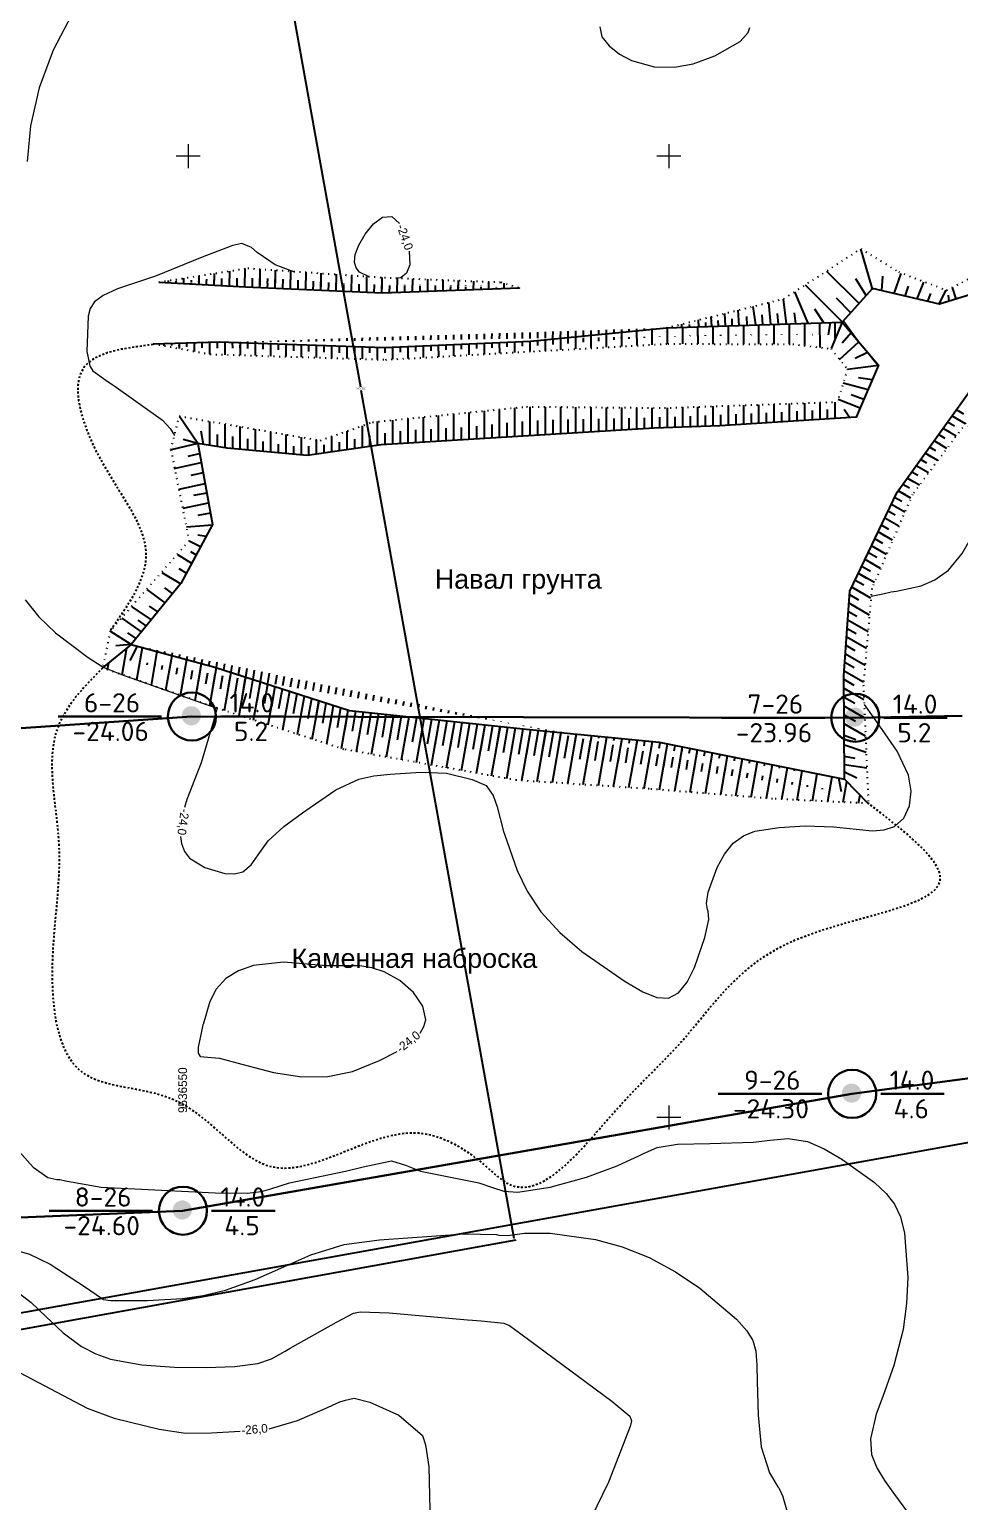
# Model space of a CAD drawing. Header units: millimetres. Extents: x 0 to 9536964, y 0 to 4781485.
# Drawn here: x 9536533.5 to 9536630.3, y 4780760.1 to 4780913.2 of the extents above; entities that cross this region are included whole.
import ezdxf
from ezdxf.enums import TextEntityAlignment as Align

# ---------------------------------------------------------------- set-up
doc = ezdxf.new("R2010")
doc.units = ezdxf.units.MM
doc.header["$PDMODE"] = 32
doc.header["$PDSIZE"] = 0.5
doc.linetypes.add('Подошва насыпи (выемки)', pattern=[1, 0, 0.5, -0.5])
doc.linetypes.add('Пунктирная', pattern=[0.4, 0.2, -0.2])
for name, color, linetype in [('04 05 26.Изолинии.Утолщённые', 7, 'Continuous'), ('Сетка', 7, 'Continuous'), ('скважина', 7, 'Continuous')]:
    doc.layers.add(name, color=color, linetype=linetype)
doc.styles.add('Arial_00010', font='arial.ttf', dxfattribs={"height": 0.2})
doc.styles.add('IndorSoft_Drafting_type_A_00CC0', font='', dxfattribs={"height": 0.2})
doc.styles.add('Roman', font='romans.shx')
doc.styles.get('IndorSoft_Drafting_type_A_00CC0').set_extended_font_data('IndorSoft Drafting type A')
doc.dimstyles.get("Standard").update_dxf_attribs({"dimtxt": 0.18, "dimasz": 0.18, "dimexe": 0.18, "dimexo": 0.0625, "dimgap": 0.09, "dimtad": 0, "dimtih": 1, "dimtoh": 1, "dimdec": 4, "dimzin": 0, "dimdsep": 46, "dimtxsty": 'Standard', "dimcen": 0.09, "dimadec": 6, "dimazin": 0, "dimtfac": 1, "dimtdec": 4, "dimtofl": 0, "dimtmove": 0, "dimatfit": 3, "dimfxl": 1, "dimtolj": 1, "dimtzin": 0, "dimarcsym": 0})

# ---------------------------------------------------------------- blocks, each defined once
blk = doc.blocks.new('*D39')
at = {"color": 0, "lineweight": -2, "transparency": 16777216}
for p, q in [((9536474.67, 4780950.44), (9536552.17, 4780964.42)), ((9536552.02, 4780964.21), (9536567.93, 4780875.99)), ((9536583.91, 4780787.42), (9536568, 4780875.63)), ((9536506.62, 4780773.3), (9536584.11, 4780787.27))]:
    blk.add_line(p, q, dxfattribs=at)
at = {"color": 0, "transparency": 16777216}
for points in [[(9536552.05, 4780964.21), (9536551.99, 4780964.2), (9536551.99, 4780964.39)], [(9536583.94, 4780787.43), (9536583.88, 4780787.41), (9536583.94, 4780787.24)]]:
    blk.add_solid(points, dxfattribs=at)
at = {"layer": 'Defpoints', "color": 0, "transparency": 16777216}
for p in [(9536474.61, 4780950.43), (9536583.94, 4780787.24), (9536506.56, 4780773.29)]:
    blk.add_point(p, dxfattribs=at)
at = {"color": 0, "transparency": 16777216, "insert": (9536567.96, 4780875.81), "char_height": 0.18, "attachment_point": 5}
blk.add_mtext('\\A1;180.0000', dxfattribs=at)

msp = doc.modelspace()

# ---------------------------------------------------------------- hatches: boundary and pattern name
h = msp.add_hatch()
h.set_pattern_fill('LINE', color=256, scale=0.5, angle=89)
h.paths.add_polyline_path([(9536546.93256, 4780886.89572), (9536555.9565, 4780886.4057), (9536570.2196, 4780885.7787), (9536584.4643, 4780886.2965), (9536582.5242, 4780886.876), (9536570.4035, 4780887.3588), (9536556.1877, 4780888.3321)])
h = msp.add_hatch()
h.set_pattern_fill('LINE', color=256, scale=0.25, angle=89)
edge = h.paths.add_edge_path()
edge.add_spline(control_points=[(9536547.80229, 4780886.94667), (9536549.54708, 4780887.05985), (9536553.50793, 4780887.31678), (9536559.84133, 4780887.33524), (9536566.16793, 4780886.64055), (9536572.4213, 4780886.59563), (9536577.98441, 4780886.58627), (9536581.76565, 4780886.48934), (9536583.43306, 4780886.4466)], knot_values=[0, 0, 0, 0, 5.245479416, 11.907729405, 18.96735672, 24.312497179, 30.655618701, 35.659174936, 35.659174936, 35.659174936, 35.659174936], degree=3, periodic=0)
edge.add_line((9536546.93256, 4780886.89572), (9536555.9565, 4780886.4057))
edge.add_line((9536555.9565, 4780886.4057), (9536570.2196, 4780885.7787))
edge.add_line((9536570.2196, 4780885.7787), (9536584.4643, 4780886.2965))
h = msp.add_hatch()
h.set_pattern_fill('LINE', color=256, scale=0.5, angle=90)
edge = h.paths.add_edge_path()
edge.add_line((9536546.3316, 4780880.48551), (9536553.2256, 4780880.6854))
edge.add_line((9536553.2256, 4780880.6854), (9536570.4063, 4780880.0915))
edge.add_line((9536570.4063, 4780880.0915), (9536585.5926, 4780880.7634))
edge.add_line((9536585.5926, 4780880.7634), (9536599.7509, 4780882.1316))
edge.add_line((9536599.7509, 4780882.1316), (9536618.0532, 4780882.7213))
edge.add_line((9536546.3316, 4780880.48551), (9536552.2622, 4780879.3899))
edge.add_line((9536552.2622, 4780879.3899), (9536570.5126, 4780878.8197))
edge.add_line((9536570.5126, 4780878.8197), (9536585.9179, 4780879.6889))
edge.add_line((9536585.9179, 4780879.6889), (9536599.9225, 4780880.464))
edge.add_line((9536599.9225, 4780880.464), (9536612.9095, 4780880.4292))
edge.add_line((9536612.9095, 4780880.4292), (9536616.88335, 4780879.95824))
h = msp.add_hatch()
h.set_pattern_fill('LINE', color=256, scale=0.25, angle=90)
edge = h.paths.add_edge_path()
edge.add_line((9536546.3316, 4780880.48551), (9536553.2256, 4780880.6854))
edge.add_line((9536553.2256, 4780880.6854), (9536570.4063, 4780880.0915))
edge.add_line((9536570.4063, 4780880.0915), (9536585.5926, 4780880.7634))
edge.add_line((9536585.5926, 4780880.7634), (9536599.7509, 4780882.1316))
edge.add_line((9536599.7509, 4780882.1316), (9536618.0532, 4780882.7213))
edge.add_spline(control_points=[(9536547.2772, 4780880.41921), (9536548.59491, 4780880.27104), (9536551.21453, 4780879.97647), (9536556.32176, 4780880.06671), (9536562.15308, 4780879.6429), (9536567.85781, 4780879.46965), (9536573.24319, 4780879.62049), (9536579.14355, 4780879.98749), (9536586.42652, 4780880.24619), (9536593.61322, 4780880.83461), (9536600.59786, 4780881.33204), (9536607.86386, 4780881.44619), (9536613.05509, 4780881.4522), (9536615.86125, 4780881.45545)], knot_values=[0, 0, 0, 0, 3.973699193, 7.89975587, 15.300027738, 21.507159932, 25.011895563, 31.458387712, 39.241711457, 46.869858145, 53.088489467, 60.244089403, 68.663052285, 68.663052285, 68.663052285, 68.663052285], degree=3, periodic=0)
h = msp.add_hatch()
h.set_pattern_fill('LINE', color=256, scale=0.5, angle=80)
edge = h.paths.add_edge_path()
edge.add_line((9536544.05987, 4780849.20565), (9536552.7737, 4780846.8508))
edge.add_line((9536552.7737, 4780846.8508), (9536566.7693, 4780842.3187))
edge.add_line((9536566.7693, 4780842.3187), (9536585.1447, 4780840.4066))
edge.add_line((9536585.1447, 4780840.4066), (9536599.0053, 4780839.0335))
edge.add_line((9536599.0053, 4780839.0335), (9536618.2934, 4780835.19792))
edge.add_line((9536620.77007, 4780832.65952), (9536610.7989, 4780833.1465))
edge.add_line((9536610.7989, 4780833.1465), (9536597.9498, 4780834.1769))
edge.add_line((9536597.9498, 4780834.1769), (9536584.1493, 4780835.0736))
edge.add_line((9536584.1493, 4780835.0736), (9536566.1793, 4780838.2917))
edge.add_line((9536566.1793, 4780838.2917), (9536552.9742, 4780842.5733))
edge.add_line((9536552.9742, 4780842.5733), (9536541.0681, 4780846.7663))
h = msp.add_hatch()
h.set_pattern_fill('LINE', color=256, scale=0.25, angle=80)
edge = h.paths.add_edge_path()
edge.add_line((9536544.05987, 4780849.20565), (9536552.7737, 4780846.8508))
edge.add_line((9536552.7737, 4780846.8508), (9536566.7693, 4780842.3187))
edge.add_line((9536566.7693, 4780842.3187), (9536585.1447, 4780840.4066))
edge.add_line((9536585.1447, 4780840.4066), (9536599.0053, 4780839.0335))
edge.add_line((9536599.0053, 4780839.0335), (9536618.2934, 4780835.19792))
edge.add_spline(control_points=[(9536544.4632, 4780847.49173), (9536549.03778, 4780846.01821), (9536556.50156, 4780843.61405), (9536567.23974, 4780839.75405), (9536577.04141, 4780838.60564), (9536587.53165, 4780837.40478), (9536597.89624, 4780836.83493), (9536607.94713, 4780835.34442), (9536614.24202, 4780834.41982), (9536617.25515, 4780833.97724)], knot_values=[0, 0, 0, 0, 14.430007699, 23.543689871, 34.107941312, 43.881261267, 55.257224509, 65.209184158, 74.346546601, 74.346546601, 74.346546601, 74.346546601], degree=3, periodic=0)
at = {"layer": 'скважина', "linetype": 'Continuous'}
for points in [[(9536551.31081, 4780841.78225, 1), (9536549.31081, 4780841.78225, 1)], [(9536620.34261, 4780841.6488, 1), (9536618.34261, 4780841.6488, 1)], [(9536620.02334, 4780802.53216, 1), (9536618.02334, 4780802.53216, 1)], [(9536550.37841, 4780790.37724, 1), (9536548.37841, 4780790.37724, 1)]]:
    msp.add_hatch(color=6, dxfattribs=at).paths.add_polyline_path(points)

# ---------------------------------------------------------------- linework, layer by layer
for p, q in [((9536621.15949, 4780886.27771), (9536620.00061, 4780890.36173)), ((9536619.79332, 4780884.70622), (9536616.45416, 4780887.99503)), ((9536620.53973, 4780885.51124), (9536619.45941, 4780887.21946)), ((9536622.18088, 4780886.01264), (9536622.25945, 4780887.49506)), ((9536623.44877, 4780885.68796), (9536624.18535, 4780887.78888)), ((9536614.51685, 4780882.61357), (9536613.12226, 4780885.88276)), ((9536618.05389, 4780882.771), (9536614.2335, 4780886.56051)), ((9536624.60766, 4780885.44253), (9536624.93175, 4780886.46354)), ((9536625.83644, 4780885.15533), (9536626.55188, 4780886.89743)), ((9536626.95577, 4780884.89529), (9536627.26763, 4780885.68992)), ((9536628.12852, 4780884.63512), (9536628.87758, 4780886.03526)), ((9536629.92154, 4780885.14111), (9536629.51119, 4780886.32992)), ((9536609.06201, 4780882.4392), (9536608.79663, 4780884.35214)), ((9536610.62179, 4780882.47794), (9536610.39893, 4780884.78001)), ((9536612.26577, 4780882.53489), (9536611.92216, 4780885.10734)), ((9536618.91814, 4780883.72329), (9536617.46463, 4780885.21553)), ((9536629.16207, 4780884.92096), (9536629.10949, 4780885.52066)), ((9536603.1247, 4780882.23301), (9536603.08178, 4780882.96636)), ((9536603.87217, 4780882.2616), (9536603.84153, 4780882.70252)), ((9536604.48715, 4780882.28753), (9536604.4247, 4780883.27443)), ((9536605.17785, 4780882.31093), (9536605.15053, 4780882.88435)), ((9536605.90819, 4780882.3422), (9536605.83404, 4780883.63727)), ((9536606.6106, 4780882.3539), (9536606.57938, 4780883.06775)), ((9536607.3414, 4780882.36921), (9536607.23551, 4780883.97566)), ((9536608.16362, 4780882.4128), (9536608.13247, 4780883.29697)), ((9536609.79241, 4780882.45624), (9536609.72181, 4780883.47355)), ((9536611.40182, 4780882.50888), (9536611.30277, 4780883.64135)), ((9536613.20872, 4780882.59409), (9536613.07123, 4780883.69364)), ((9536616.13733, 4780882.66266), (9536615.1945, 4780884.07636)), ((9536616.78739, 4780882.67196), (9536616.57387, 4780881.4073)), ((9536618.04848, 4780882.71837), (9536616.88882, 4780879.97188)), ((9536601.35558, 4780882.17359), (9536601.34347, 4780882.52438)), ((9536602.17536, 4780882.21459), (9536602.1655, 4780882.48069)), ((9536618.96983, 4780881.61382), (9536618.04389, 4780880.5254)), ((9536617.78219, 4780878.85275), (9536619.77574, 4780880.66252)), ((9536620.69057, 4780879.57288), (9536619.40434, 4780878.95703)), ((9536618.60146, 4780877.84127), (9536621.80801, 4780878.25112)), ((9536619.73094, 4780876.96869), (9536621.16851, 4780876.75075)), ((9536618.15577, 4780876.42659), (9536620.73337, 4780875.71598)), ((9536618.98461, 4780875.18477), (9536620.3084, 4780874.72114)), ((9536617.62773, 4780874.73083), (9536619.92019, 4780873.82841)), ((9536618.81896, 4780872.81329), (9536618.23651, 4780873.65027)), ((9536550.99274, 4780870.08945), (9536549.07262, 4780872.92067)), ((9536550.9894, 4780870.09418), (9536549.4619, 4780870.50959)), ((9536551.57624, 4780870.00371), (9536551.33213, 4780871.39976)), ((9536550.98704, 4780870.09095), (9536548.20933, 4780869.44039)), ((9536549.97992, 4780868.78728), (9536551.1711, 4780869.06962)), ((9536548.52477, 4780867.48573), (9536551.33765, 4780868.11552)), ((9536549.03857, 4780865.35095), (9536551.73682, 4780865.93444)), ((9536551.54959, 4780867.03535), (9536550.2653, 4780866.77065)), ((9536551.92161, 4780864.93265), (9536550.55433, 4780864.68599)), ((9536549.44846, 4780863.35946), (9536552.10253, 4780863.92324)), ((9536552.30781, 4780862.83896), (9536550.99192, 4780862.62906)), ((9536549.81602, 4780861.43261), (9536552.51079, 4780861.64951)), ((9536550.07243, 4780859.97191), (9536551.27886, 4780859.39093)), ((9536550.98914, 4780860.61658), (9536551.86453, 4780860.4619)), ((9536548.86622, 4780858.55136), (9536550.33005, 4780857.63947)), ((9536550.23812, 4780858.8836), (9536550.81708, 4780858.51913)), ((9536547.24094, 4780856.67964), (9536549.20581, 4780855.52159)), ((9536549.01168, 4780857.0944), (9536549.80513, 4780856.60871)), ((9536547.52956, 4780855.10042), (9536548.35237, 4780854.47212)), ((9536545.66684, 4780854.92907), (9536547.541, 4780853.52397)), ((9536544.12387, 4780853.11173), (9536546.12374, 4780851.76376)), ((9536545.92947, 4780853.1917), (9536546.80628, 4780852.57695)), ((9536544.05065, 4780849.20778), (9536541.88084, 4780850.58501)), ((9536543.09004, 4780851.92131), (9536545.10546, 4780850.51333)), ((9536544.75637, 4780851.74073), (9536545.58138, 4780851.12401)), ((9536544.03914, 4780849.19097), (9536541.07413, 4780846.75892)), ((9536544.05129, 4780849.20479), (9536542.44308, 4780849.06069)), ((9536543.66552, 4780850.42037), (9536544.53975, 4780849.81342)), ((9536544.67183, 4780849.0388), (9536543.92112, 4780847.53392)), ((9536618.26555, 4780837.58352), (9536619.36415, 4780837.38192)), ((9536617.6545, 4780835.3232), (9536617.926, 4780833.92221)), ((9536618.28555, 4780835.18384), (9536620.75839, 4780832.66058)), ((9536618.29533, 4780835.96436), (9536619.58067, 4780835.34363))]:
    msp.add_line(p, q)
at = {"linetype": 'Continuous'}
for p, q in [((9536580.8125, 4780870.62201), (9536580.8125, 4780873.49434)), ((9536582.4, 4780870.71789), (9536582.4, 4780873.65356)), ((9536583.9875, 4780870.81378), (9536583.9875, 4780873.81278)), ((9536585.575, 4780870.90966), (9536585.575, 4780873.93033)), ((9536587.1625, 4780871.00555), (9536587.1625, 4780873.91539)), ((9536588.75, 4780871.10143), (9536588.75, 4780873.90045)), ((9536590.3375, 4780871.19732), (9536590.3375, 4780873.88551)), ((9536591.925, 4780871.2932), (9536591.925, 4780873.87057)), ((9536593.5125, 4780871.38909), (9536593.5125, 4780873.85564)), ((9536595.1, 4780871.48497), (9536595.1, 4780873.8407)), ((9536596.6875, 4780871.58086), (9536596.6875, 4780873.82576)), ((9536598.275, 4780871.67674), (9536598.275, 4780873.81082)), ((9536599.8625, 4780871.73877), (9536599.8625, 4780873.81005)), ((9536601.45, 4780871.79565), (9536601.45, 4780873.86528)), ((9536603.0375, 4780871.85253), (9536603.0375, 4780873.92052)), ((9536604.625, 4780871.90942), (9536604.625, 4780873.97576)), ((9536606.2125, 4780871.99256), (9536606.2125, 4780874.031)), ((9536607.8, 4780872.09583), (9536607.8, 4780874.08623)), ((9536609.3875, 4780872.1991), (9536609.3875, 4780874.14147)), ((9536610.975, 4780872.30237), (9536610.975, 4780874.19671)), ((9536612.5625, 4780872.40564), (9536612.5625, 4780874.25194)), ((9536612.5625, 4780872.40564), (9536612.5625, 4780873.40681)), ((9536613.35625, 4780872.45728), (9536613.35625, 4780873.4495)), ((9536614.15, 4780872.50892), (9536614.15, 4780874.30718)), ((9536614.15, 4780872.50892), (9536614.15, 4780873.4929)), ((9536614.94375, 4780872.56055), (9536614.94375, 4780873.53688)), ((9536615.7375, 4780872.61219), (9536615.7375, 4780874.36242)), ((9536615.7375, 4780872.61219), (9536615.7375, 4780873.58132)), ((9536616.53125, 4780872.66382), (9536616.53125, 4780873.62607)), ((9536617.325, 4780872.71546), (9536617.325, 4780874.41765)), ((9536617.325, 4780872.71546), (9536617.325, 4780873.67101)), ((9536630.72094, 4780873.15936), (9536629.93218, 4780873.61476)), ((9536552.2375, 4780869.8987), (9536552.2375, 4780872.40109)), ((9536553.825, 4780869.65199), (9536553.825, 4780872.12792)), ((9536568.1125, 4780869.68845), (9536568.1125, 4780871.95434)), ((9536569.7, 4780869.91988), (9536569.7, 4780872.37982)), ((9536571.2875, 4780870.0467), (9536571.2875, 4780872.53904)), ((9536572.875, 4780870.14259), (9536572.875, 4780872.69826)), ((9536574.4625, 4780870.23847), (9536574.4625, 4780872.85747)), ((9536576.05, 4780870.33436), (9536576.05, 4780873.01669)), ((9536577.6375, 4780870.43024), (9536577.6375, 4780873.17591)), ((9536579.225, 4780870.52612), (9536579.225, 4780873.33512)), ((9536580.01875, 4780870.57407), (9536580.01875, 4780871.90915)), ((9536580.8125, 4780870.62201), (9536580.8125, 4780871.98901)), ((9536581.60625, 4780870.66995), (9536581.60625, 4780872.0731)), ((9536582.4, 4780870.71789), (9536582.4, 4780872.15811)), ((9536583.19375, 4780870.76584), (9536583.19375, 4780872.24071)), ((9536583.9875, 4780870.81378), (9536583.9875, 4780872.31758)), ((9536584.78125, 4780870.86172), (9536584.78125, 4780872.3854)), ((9536585.575, 4780870.90966), (9536585.575, 4780872.44142)), ((9536586.36875, 4780870.95761), (9536586.36875, 4780872.48618)), ((9536587.1625, 4780871.00555), (9536587.1625, 4780872.52151)), ((9536587.95625, 4780871.05349), (9536587.95625, 4780872.54924)), ((9536588.75, 4780871.10143), (9536588.75, 4780872.57117)), ((9536589.54375, 4780871.14937), (9536589.54375, 4780872.58911)), ((9536590.3375, 4780871.19732), (9536590.3375, 4780872.60483)), ((9536591.13125, 4780871.24526), (9536591.13125, 4780872.62013)), ((9536591.925, 4780871.2932), (9536591.925, 4780872.63645)), ((9536592.71875, 4780871.34114), (9536592.71875, 4780872.65403)), ((9536593.5125, 4780871.38909), (9536593.5125, 4780872.67281)), ((9536594.30625, 4780871.43703), (9536594.30625, 4780872.69275)), ((9536595.1, 4780871.48497), (9536595.1, 4780872.7138)), ((9536595.89375, 4780871.53291), (9536595.89375, 4780872.73591)), ((9536596.6875, 4780871.58086), (9536596.6875, 4780872.75904)), ((9536597.48125, 4780871.6288), (9536597.48125, 4780872.78313)), ((9536598.275, 4780871.67674), (9536598.275, 4780872.80814)), ((9536599.06875, 4780871.71033), (9536599.06875, 4780872.83402)), ((9536599.8625, 4780871.73877), (9536599.8625, 4780872.86072)), ((9536600.65625, 4780871.76721), (9536600.65625, 4780872.88819)), ((9536601.45, 4780871.79565), (9536601.45, 4780872.91639)), ((9536602.24375, 4780871.82409), (9536602.24375, 4780872.94532)), ((9536603.0375, 4780871.85253), (9536603.0375, 4780872.97504)), ((9536603.83125, 4780871.88098), (9536603.83125, 4780873.00557)), ((9536604.625, 4780871.90942), (9536604.625, 4780873.03696)), ((9536605.41875, 4780871.94092), (9536605.41875, 4780873.06926)), ((9536606.2125, 4780871.99256), (9536606.2125, 4780873.1025)), ((9536607.00625, 4780872.04419), (9536607.00625, 4780873.13672)), ((9536607.8, 4780872.09583), (9536607.8, 4780873.17197)), ((9536608.59375, 4780872.14746), (9536608.59375, 4780873.2083)), ((9536609.3875, 4780872.1991), (9536609.3875, 4780873.24573)), ((9536610.18125, 4780872.25074), (9536610.18125, 4780873.28432)), ((9536610.975, 4780872.30237), (9536610.975, 4780873.32408)), ((9536611.76875, 4780872.35401), (9536611.76875, 4780873.36496)), ((9536629.72844, 4780871.8993), (9536629.00109, 4780872.31923)), ((9536630.86732, 4780872.15831), (9536629.46663, 4780872.96699)), ((9536630.22311, 4780872.53024), (9536629.46663, 4780872.96699)), ((9536552.2375, 4780869.8987), (9536552.2375, 4780871.15374)), ((9536553.03125, 4780869.77535), (9536553.03125, 4780871.05349)), ((9536553.825, 4780869.65199), (9536553.825, 4780870.94926)), ((9536554.61875, 4780869.56483), (9536554.61875, 4780870.83856)), ((9536555.4125, 4780869.49207), (9536555.4125, 4780871.85475)), ((9536555.4125, 4780869.49207), (9536555.4125, 4780870.71886)), ((9536556.20625, 4780869.4193), (9536556.20625, 4780870.58764)), ((9536557, 4780869.34654), (9536557, 4780871.58157)), ((9536557, 4780869.34654), (9536557, 4780870.4439)), ((9536558.5875, 4780869.201), (9536558.5875, 4780871.3084)), ((9536560.175, 4780869.05547), (9536560.175, 4780871.03522)), ((9536561.7625, 4780868.90994), (9536561.7625, 4780870.76205)), ((9536563.35, 4780868.99415), (9536563.35, 4780870.48887)), ((9536564.9375, 4780869.22558), (9536564.9375, 4780870.84641)), ((9536566.525, 4780869.45701), (9536566.525, 4780871.40037)), ((9536566.525, 4780869.45701), (9536566.525, 4780870.38836)), ((9536567.31875, 4780869.57273), (9536567.31875, 4780870.55394)), ((9536568.1125, 4780869.68845), (9536568.1125, 4780870.72189)), ((9536568.90625, 4780869.80417), (9536568.90625, 4780870.88564)), ((9536569.7, 4780869.91988), (9536569.7, 4780871.03863)), ((9536570.49375, 4780869.99876), (9536570.49375, 4780871.17442)), ((9536571.2875, 4780870.0467), (9536571.2875, 4780871.28754)), ((9536572.08125, 4780870.09464), (9536572.08125, 4780871.37887)), ((9536572.875, 4780870.14259), (9536572.875, 4780871.45232)), ((9536573.66875, 4780870.19053), (9536573.66875, 4780871.51167)), ((9536574.4625, 4780870.23847), (9536574.4625, 4780871.56063)), ((9536575.25625, 4780870.28641), (9536575.25625, 4780871.60281)), ((9536576.05, 4780870.33436), (9536576.05, 4780871.64181)), ((9536576.84375, 4780870.3823), (9536576.84375, 4780871.68117)), ((9536577.6375, 4780870.43024), (9536577.6375, 4780871.72444)), ((9536578.43125, 4780870.47818), (9536578.43125, 4780871.77519)), ((9536579.225, 4780870.52612), (9536579.225, 4780871.83682)), ((9536628.95065, 4780869.59872), (9536627.60446, 4780870.37594)), ((9536628.26814, 4780869.99277), (9536627.60446, 4780870.37594)), ((9536628.75094, 4780870.63057), (9536628.07001, 4780871.02371)), ((9536629.90899, 4780870.87851), (9536628.53555, 4780871.67147)), ((9536629.23767, 4780871.2661), (9536628.53555, 4780871.67147)), ((9536557.79375, 4780869.27377), (9536557.79375, 4780870.29473)), ((9536558.5875, 4780869.201), (9536558.5875, 4780870.14985)), ((9536559.38125, 4780869.12824), (9536559.38125, 4780870.01893)), ((9536560.175, 4780869.05547), (9536560.175, 4780869.91156)), ((9536560.96875, 4780868.9827), (9536560.96875, 4780869.83721)), ((9536561.7625, 4780868.90994), (9536561.7625, 4780869.80512)), ((9536562.55625, 4780868.87843), (9536562.55625, 4780869.82056)), ((9536563.35, 4780868.99415), (9536563.35, 4780869.87795)), ((9536564.14375, 4780869.10986), (9536564.14375, 4780869.97014)), ((9536564.9375, 4780869.22558), (9536564.9375, 4780870.09021)), ((9536565.73125, 4780869.3413), (9536565.73125, 4780870.23167)), ((9536627.99232, 4780868.31893), (9536626.67338, 4780869.08042)), ((9536627.3139, 4780868.71061), (9536626.67338, 4780869.08042)), ((9536627.78916, 4780869.35277), (9536627.13892, 4780869.72818)), ((9536627.03399, 4780867.03913), (9536625.74229, 4780867.7849)), ((9536626.37465, 4780867.4198), (9536625.74229, 4780867.7849)), ((9536626.84226, 4780868.06637), (9536626.20783, 4780868.43266)), ((9536625.04068, 4780865.44034), (9536624.34566, 4780865.84161)), ((9536626.07566, 4780865.75934), (9536624.81121, 4780866.48937)), ((9536625.46859, 4780866.10983), (9536624.81121, 4780866.48937)), ((9536625.915, 4780866.76864), (9536625.27675, 4780867.13713)), ((9536624.25513, 4780864.06079), (9536623.50574, 4780864.49345)), ((9536625.20014, 4780864.43173), (9536623.88012, 4780865.19385)), ((9536624.63614, 4780864.75736), (9536623.88012, 4780865.19385)), ((9536623.55159, 4780862.63389), (9536622.8213, 4780863.05553)), ((9536624.5654, 4780862.96511), (9536623.16352, 4780863.77449)), ((9536623.89462, 4780863.35239), (9536623.16352, 4780863.77449)), ((9536622.90544, 4780861.17386), (9536622.13686, 4780861.6176)), ((9536623.93066, 4780861.49849), (9536622.47908, 4780862.33656)), ((9536623.22305, 4780861.90703), (9536622.47908, 4780862.33656)), ((9536622.28506, 4780859.69895), (9536621.45242, 4780860.17968)), ((9536623.29592, 4780860.03187), (9536621.79464, 4780860.89864)), ((9536622.59431, 4780860.43695), (9536621.79464, 4780860.89864)), ((9536621.65379, 4780858.23033), (9536620.76798, 4780858.74175)), ((9536622.66118, 4780858.56525), (9536621.1102, 4780859.46071)), ((9536621.97307, 4780858.96253), (9536621.1102, 4780859.46071)), ((9536621.3917, 4780855.63201), (9536619.74132, 4780856.58486)), ((9536620.62036, 4780856.07735), (9536619.74132, 4780856.58486)), ((9536620.97586, 4780856.78864), (9536620.08354, 4780857.30382)), ((9536622.02644, 4780857.09863), (9536620.42576, 4780858.02279)), ((9536621.32276, 4780857.50491), (9536620.42576, 4780858.02279)), ((9536621.03896, 4780854.00258), (9536619.05688, 4780855.14694)), ((9536619.98892, 4780854.60882), (9536619.05688, 4780855.14694)), ((9536620.28171, 4780855.35632), (9536619.3991, 4780855.8659)), ((9536619.7727, 4780853.81712), (9536618.83169, 4780854.36041)), ((9536619.55932, 4780852.10722), (9536618.70645, 4780852.59963)), ((9536620.88587, 4780852.25788), (9536618.76907, 4780853.48002)), ((9536619.63576, 4780852.97963), (9536618.76907, 4780853.48002)), ((9536619.48981, 4780850.31427), (9536618.58121, 4780850.83885)), ((9536620.73277, 4780850.51318), (9536618.64383, 4780851.71924)), ((9536619.51967, 4780851.21357), (9536618.64383, 4780851.71924)), ((9536619.39836, 4780848.53398), (9536618.45597, 4780849.07807)), ((9536620.57968, 4780848.76849), (9536618.51859, 4780849.95846)), ((9536619.44828, 4780849.4217), (9536618.51859, 4780849.95846)), ((9536620.42659, 4780847.02379), (9536618.39335, 4780848.19768)), ((9536619.34894, 4780847.64597), (9536618.39335, 4780848.19768)), ((9536620.27349, 4780845.27909), (9536618.2681, 4780846.4369)), ((9536619.28853, 4780845.84775), (9536618.2681, 4780846.4369)), ((9536619.30909, 4780846.75243), (9536618.33072, 4780847.31729)), ((9536619.2948, 4780844.9276), (9536618.23613, 4780845.53882)), ((9536620.31283, 4780843.42329), (9536618.24153, 4780844.61916)), ((9536619.32217, 4780843.99525), (9536618.24153, 4780844.61916)), ((9536619.3604, 4780843.05663), (9536618.24692, 4780843.6995)), ((9536620.39281, 4780841.54403), (9536618.25232, 4780842.77984)), ((9536619.3986, 4780842.11803), (9536618.25232, 4780842.77984)), ((9536619.42595, 4780841.1857), (9536618.25771, 4780841.86018)), ((9536620.47279, 4780839.66477), (9536618.26311, 4780840.94052)), ((9536619.43521, 4780840.26381), (9536618.26311, 4780840.94052)), ((9536619.47169, 4780839.28133), (9536618.26512, 4780839.74214)), ((9536620.53314, 4780837.96874), (9536618.28522, 4780838.7214)), ((9536620.61834, 4780836.34559), (9536618.29414, 4780836.68677))]:
    msp.add_line(p, q, dxfattribs=at)
at = {"color": 5, "lineweight": 25}
msp.add_line((9536659.83566, 4780802.55273), (9536506.23595, 4780774.93837), dxfattribs=at)
at = {"color": 94, "lineweight": 20, "true_color": 0x00a500}
for points in [[(9536550, 4780901.25), (9536550, 4780898.75)], [(9536551.25, 4780900), (9536548.75, 4780900)]]:
    msp.add_lwpolyline(points, dxfattribs=at)
at = {"linetype": 'Подошва насыпи (выемки)'}
for points in [[(9536599.7509, 4780882.1316), (9536611.959, 4780885.1497), (9536620.004, 4780890.3642), (9536623.92529, 4780887.94732), (9536628.9179, 4780886.0471), (9536633.33176, 4780888.28894)], [(9536546.93256, 4780886.89572), (9536556.1877, 4780888.3321), (9536570.4035, 4780887.3588), (9536582.5242, 4780886.876), (9536584.4643, 4780886.2965)], [(9536642.25429, 4780883.21386), (9536638.4874, 4780880.5774), (9536631.6365, 4780873.1855), (9536625.3626, 4780864.8071), (9536621.1286, 4780855.0241), (9536620.2468, 4780844.9749), (9536620.77036, 4780832.67235)], [(9536546.3316, 4780880.48551), (9536552.2622, 4780879.3899), (9536570.5126, 4780878.8197), (9536585.9179, 4780879.6889), (9536599.9225, 4780880.464), (9536612.9095, 4780880.4292), (9536616.88335, 4780879.95824)], [(9536616.88335, 4780879.95824), (9536618.60258, 4780877.85065)], [(9536618.60258, 4780877.85065), (9536617.539, 4780874.4251)], [(9536548.187, 4780869.4436), (9536549.0581, 4780872.9482), (9536563.727, 4780870.424), (9536569.1833, 4780872.328), (9536585.1952, 4780873.9339), (9536599.5421, 4780873.7989), (9536617.539, 4780874.4251)], [(9536548.187, 4780869.4436), (9536550.0722, 4780859.9821), (9536541.8889, 4780850.6163), (9536541.0681, 4780846.7663)], [(9536620.77007, 4780832.65952), (9536610.7989, 4780833.1465), (9536597.9498, 4780834.1769), (9536584.1493, 4780835.0736), (9536566.1793, 4780838.2917), (9536552.9742, 4780842.5733), (9536541.0681, 4780846.7663)]]:
    msp.add_lwpolyline(points, dxfattribs=at)
for points in [[(9536641.27405, 4780884.92693), (9536641.287, 4780884.9357), (9536638.9716, 4780887.9261), (9536628.1621, 4780884.6095), (9536621.1948, 4780886.2302), (9536618.0532, 4780882.7213)], [(9536546.93256, 4780886.89572), (9536555.9565, 4780886.4057), (9536570.2196, 4780885.7787), (9536584.4643, 4780886.2965), (9536584.4643, 4780886.2965)], [(9536618.29314, 4780835.19883), (9536618.2968, 4780835.1981), (9536618.2337, 4780845.9532), (9536618.8579, 4780854.7289), (9536623.7587, 4780865.0249), (9536635.0202, 4780880.6943), (9536641.2738, 4780884.92614)], [(9536546.3316, 4780880.48551), (9536553.2256, 4780880.6854), (9536570.4063, 4780880.0915), (9536585.5926, 4780880.7634), (9536599.7509, 4780882.1316), (9536618.0532, 4780882.7213)], [(9536618.0532, 4780882.7213), (9536621.8151, 4780878.2529), (9536619.5069, 4780872.8574), (9536605.3139, 4780871.9341), (9536598.4846, 4780871.6894), (9536570.0623, 4780869.9727), (9536562.3825, 4780868.8531), (9536554.0508, 4780869.6169), (9536550.9905, 4780870.0925)], [(9536550.9905, 4780870.0925), (9536552.5108, 4780861.6644), (9536549.2188, 4780855.5332), (9536544.0497, 4780849.2084), (9536544.053, 4780849.20751)], [(9536544.05987, 4780849.20565), (9536552.7737, 4780846.8508), (9536566.7693, 4780842.3187), (9536585.1447, 4780840.4066), (9536585.1447, 4780840.4066), (9536599.0053, 4780839.0335), (9536618.2934, 4780835.19792)]]:
    msp.add_lwpolyline(points)
at = {"color": 4, "lineweight": 30, "flags": 128}
for points in [[(9536496.54861, 4780838.02409), (9536550.37271, 4780841.70685), (9536619.4045, 4780841.57339), (9536630.54271, 4780841.76933)], [(9536502.87728, 4780788.38051), (9536549.38278, 4780790.29946), (9536619.0498, 4780802.45197), (9536631.86074, 4780804.17419)]]:
    msp.add_lwpolyline(points, dxfattribs=at)
at = {"linetype": 'Пунктирная'}
for points in [[(9536546.33715, 4780880.38537), (9536539.1348, 4780877.99702), (9536540.59634, 4780868.94246), (9536545.58005, 4780858.11797), (9536541.85474, 4780850.59137)], [(9536541.06422, 4780846.74528), (9536536.40493, 4780840.54594), (9536536.50351, 4780828.76241), (9536535.84361, 4780813.88978), (9536538.71999, 4780804.90205), (9536548.48568, 4780801.85743), (9536558.7544, 4780794.86686), (9536573.9252, 4780798.39151), (9536581.02061, 4780794.87925), (9536583.32402, 4780793.09034), (9536594.51879, 4780800.78096), (9536601.34898, 4780807.91894), (9536612.23743, 4780818.04605), (9536628.25576, 4780824.91069), (9536620.77845, 4780832.66234)]]:
    msp.add_spline(points, degree=3, dxfattribs=at)
at = {"layer": '04 05 26.Изолинии.Утолщённые', "color": 32, "lineweight": 20, "true_color": 0xbc511d}
for points in [[(9536537.83175, 4780914.65805, -24), (9536535.93703, 4780911.02806, -24), (9536534.48283, 4780907.09097, -24), (9536534.48283, 4780907.09097, -24), (9536533.56379, 4780903.15138, -24), (9536533.23087, 4780899.44628, -24)], [(9536568.75457, 4780887.4717, -24), (9536567.81447, 4780887.91066, -24), (9536567.81447, 4780887.91066, -24), (9536567.45923, 4780888.36133, -24), (9536567.29821, 4780888.96487, -24), (9536567.37474, 4780889.74402, -24), (9536567.73215, 4780890.7215, -24), (9536567.73215, 4780890.7215, -24), (9536568.38769, 4780891.86765, -24), (9536569.25421, 4780892.94317, -24), (9536570.21847, 4780893.65638, -24), (9536571.16722, 4780893.71559, -24)], [(9536571.16722, 4780893.71559, -24), (9536571.97304, 4780892.97321, -24)], [(9536572.99102, 4780890.10827, -24), (9536573.04257, 4780888.6937, -24), (9536573.04257, 4780888.6937, -24), (9536572.72146, 4780887.80503, -24), (9536572.1167, 4780887.34283, -24), (9536571.74298, 4780887.30545, -24)], [(9536618.19285, 4780882.81556, -22), (9536618.37428, 4780882.55671, -22), (9536618.37428, 4780882.55671, -22), (9536619.51414, 4780881.01243, -22), (9536619.51414, 4780881.01243, -22), (9536621.3522, 4780878.71813, -22), (9536621.3522, 4780878.71813, -22), (9536621.3522, 4780878.71813, -22), (9536621.76636, 4780878.20927, -22)], [(9536621.0522, 4780854.23897, -24), (9536622.27206, 4780854.45443, -24), (9536623.15226, 4780854.66369, -24), (9536623.15226, 4780854.66369, -24), (9536623.70018, 4780854.74451, -24), (9536626.2663, 4780855.28475, -24), (9536627.69767, 4780855.90976, -24), (9536629.10127, 4780856.9316, -24), (9536629.10127, 4780856.9316, -24), (9536630.54724, 4780858.65278, -24), (9536631.73736, 4780860.78696, -24), (9536632.57392, 4780863.08117, -24), (9536632.95917, 4780865.28246, -24), (9536632.95917, 4780865.28246, -24), (9536632.90817, 4780866.7955, -24), (9536632.62548, 4780868.11007, -24), (9536631.77671, 4780870.19308, -24), (9536631.38227, 4780871.07374, -24), (9536631.38227, 4780871.07374, -24), (9536631.2023, 4780871.87142, -24), (9536631.34182, 4780872.57476, -24), (9536632.59229, 4780874.29019, -24)], [(9536533.03228, 4780853.85314, -24), (9536534.43286, 4780852.06437, -24), (9536536.17516, 4780850.42016, -24), (9536539.42235, 4780847.94503, -24), (9536539.43713, 4780847.93455, -24), (9536539.43713, 4780847.93455, -24), (9536539.46585, 4780847.91418, -24), (9536541.12232, 4780846.82698, -24), (9536543.05417, 4780846.07088, -24)], [(9536543.05417, 4780846.07088, -24), (9536550.98982, 4780843.27272, -24), (9536550.98982, 4780843.27272, -24), (9536552.97441, 4780842.57353, -24), (9536552.97441, 4780842.57353, -24), (9536552.97442, 4780842.57353, -24), (9536552.98286, 4780842.57091, -24), (9536552.98286, 4780842.57091, -24), (9536553.00496, 4780842.56142, -24), (9536553.00496, 4780842.56142, -24), (9536553.00458, 4780842.5602, -24), (9536552.70514, 4780841.51791, -24), (9536552.70514, 4780841.51791, -24), (9536552.6242, 4780841.22306, -24), (9536551.32809, 4780836.89465, -24), (9536551.32809, 4780836.89465, -24), (9536550.62621, 4780835.11606, -24), (9536549.85156, 4780833.08563, -24), (9536549.85156, 4780833.08563, -24), (9536549.6104, 4780832.25227, -24)], [(9536549.19844, 4780829.23704, -24), (9536549.27934, 4780828.51449, -24), (9536549.27934, 4780828.51449, -24), (9536549.59353, 4780827.6548, -24), (9536550.12441, 4780826.97681, -24), (9536551.72596, 4780825.99393, -24), (9536551.72596, 4780825.99393, -24), (9536553.78422, 4780825.37647, -24), (9536554.79704, 4780825.32919, -24), (9536555.68313, 4780825.55351, -24), (9536555.68313, 4780825.55351, -24), (9536556.53965, 4780826.26461, -24), (9536557.27672, 4780827.31173, -24), (9536558.31879, 4780828.75781, -24), (9536558.31879, 4780828.75781, -24), (9536559.9375, 4780830.25702, -24), (9536561.87596, 4780831.67354, -24), (9536562.68299, 4780832.24532, -24), (9536562.68299, 4780832.24532, -24), (9536563.22891, 4780832.64, -24), (9536565.3473, 4780834.08594, -24), (9536567.73959, 4780835.17955, -24), (9536567.73959, 4780835.17955, -24), (9536569.31147, 4780835.53335, -24), (9536571.01091, 4780835.69837, -24), (9536574.20355, 4780835.91752, -24), (9536574.20355, 4780835.91752, -24), (9536576.8791, 4780835.81225, -24), (9536579.5383, 4780835.15023, -24), (9536581.01215, 4780834.54399, -24), (9536581.01215, 4780834.54399, -24), (9536581.73491, 4780833.49194, -24), (9536582.15645, 4780832.31981, -24), (9536582.81428, 4780829.76257, -24), (9536582.81428, 4780829.76257, -24), (9536582.90314, 4780829.46527, -24), (9536584.20851, 4780825.67309, -24), (9536585.25665, 4780823.54333, -24), (9536586.69934, 4780821.40125, -24), (9536586.69934, 4780821.40125, -24), (9536588.67975, 4780819.25445, -24), (9536590.96153, 4780817.28063, -24), (9536595.47648, 4780814.12651, -24), (9536595.47648, 4780814.12651, -24), (9536597.2857, 4780813.08403, -24), (9536598.75788, 4780812.49243, -24), (9536599.96915, 4780812.42371, -24), (9536600.99562, 4780812.94987, -24), (9536600.99562, 4780812.94987, -24), (9536601.89743, 4780814.08494, -24), (9536602.67082, 4780815.61116, -24), (9536603.75337, 4780818.73406, -24), (9536603.75337, 4780818.73406, -24), (9536604.16016, 4780820.60388, -24), (9536604.1074, 4780821.4705, -24), (9536604.1074, 4780821.4705, -24), (9536604.04614, 4780821.64768, -24), (9536603.91572, 4780822.24479, -24), (9536604.09963, 4780823.44817, -24), (9536604.09963, 4780823.44817, -24), (9536605.04323, 4780826.00038, -24), (9536605.79833, 4780827.37245, -24), (9536606.71701, 4780828.52871, -24), (9536606.71701, 4780828.52871, -24), (9536607.77796, 4780829.31187, -24), (9536608.95055, 4780829.77463, -24), (9536611.49874, 4780830.15988, -24), (9536611.49874, 4780830.15988, -24), (9536614.18616, 4780830.34163, -24), (9536617.19072, 4780830.23835, -24), (9536617.19072, 4780830.23835, -24), (9536618.50182, 4780830.07812, -24), (9536621.20332, 4780829.82744, -24), (9536622.42931, 4780829.91461, -24), (9536623.48265, 4780830.25981, -24), (9536623.48265, 4780830.25981, -24), (9536624.46818, 4780831.13088, -24), (9536625.05694, 4780832.40198, -24), (9536625.22332, 4780833.93861, -24), (9536624.94169, 4780835.60624, -24), (9536624.94169, 4780835.60624, -24), (9536623.75898, 4780838.08973, -24), (9536622.21053, 4780840.34392, -24), (9536621.30769, 4780841.62464, -24), (9536621.30769, 4780841.62464, -24), (9536620.36118, 4780842.95561, -24)], [(9536574.11508, 4780808.77737, -24), (9536574.51838, 4780809.44859, -24), (9536574.7045, 4780810.16307, -24), (9536574.7045, 4780810.16307, -24), (9536574.40905, 4780811.58605, -24), (9536573.43829, 4780812.99845, -24), (9536572.02239, 4780814.24243, -24), (9536570.39151, 4780815.16014, -24), (9536570.39151, 4780815.16014, -24), (9536569.09736, 4780815.57423, -24), (9536567.83612, 4780815.76604, -24), (9536565.50674, 4780815.78403, -24), (9536564.38842, 4780815.7616, -24), (9536564.38842, 4780815.7616, -24), (9536562.35581, 4780815.9573, -24), (9536559.89256, 4780816.16882, -24), (9536559.89256, 4780816.16882, -24), (9536556.78568, 4780815.79058, -24), (9536555.2239, 4780815.26202, -24), (9536553.8871, 4780814.44792, -24), (9536553.8871, 4780814.44792, -24), (9536552.91187, 4780813.34735, -24), (9536552.24803, 4780812.07871, -24), (9536551.53279, 4780809.66455, -24), (9536551.52561, 4780809.63355, -24), (9536551.52561, 4780809.63355, -24), (9536551.40457, 4780809.11307, -24), (9536551.03436, 4780807.31629, -24), (9536551.03436, 4780807.31629, -24), (9536551.03074, 4780806.69096, -24), (9536551.23891, 4780806.33393, -24)], [(9536551.23891, 4780806.33393, -24), (9536551.61817, 4780806.30447, -24), (9536553.24124, 4780806.15714, -24), (9536553.24124, 4780806.15714, -24), (9536555.57657, 4780805.54036, -24), (9536558.86759, 4780804.67697, -24), (9536558.86759, 4780804.67697, -24), (9536561.82493, 4780804.23797, -24), (9536564.53347, 4780804.26951, -24), (9536564.53347, 4780804.26951, -24), (9536567.08775, 4780804.7971, -24), (9536569.9012, 4780805.91745, -24), (9536569.9012, 4780805.91745, -24), (9536571.74548, 4780806.87051, -24)], [(9536522.5677, 4780777.20865, -26), (9536526.81807, 4780775.88434, -26), (9536531.84122, 4780773.76914, -26), (9536531.84122, 4780773.76914, -26), (9536539.48359, 4780769.77964, -26), (9536542.28386, 4780768.7319, -26), (9536546.956, 4780767.5761, -26), (9536546.956, 4780767.5761, -26), (9536549.70259, 4780767.17445, -26), (9536552.41984, 4780767.20133, -26), (9536552.41984, 4780767.20133, -26), (9536555.38046, 4780767.36228, -26)], [(9536558.41808, 4780767.62715, -26), (9536561.34887, 4780768.49461, -26), (9536561.34887, 4780768.49461, -26), (9536564.15793, 4780769.70911, -26), (9536565.77733, 4780770.42519, -26), (9536566.34512, 4780770.60488, -26), (9536566.34512, 4780770.60488, -26), (9536567.2698, 4780770.8045, -25.997), (9536568.89873, 4780770.37677, -26), (9536568.89873, 4780770.37677, -26), (9536571.90436, 4780769.02868, -26), (9536571.90436, 4780769.02868, -26), (9536574.3622, 4780766.91095, -26), (9536574.67865, 4780765.93721, -26), (9536575.03334, 4780763.67483, -26), (9536575.03334, 4780763.67483, -26), (9536575.22116, 4780754.70295, -26)]]:
    msp.add_polyline3d(points, dxfattribs=at)
at = {"layer": '04 05 26.Изолинии.Утолщённые', "color": 32, "lineweight": 13, "true_color": 0xbc511d}
for points in [[(9536592.82796, 4780913.42405, -23.5), (9536593.0314, 4780912.41782, -23.5), (9536593.78281, 4780911.45109, -23.5), (9536594.88042, 4780910.59658, -23.5), (9536596.12249, 4780909.92697, -23.5), (9536596.12249, 4780909.92697, -23.5), (9536598.49672, 4780909.27082, -23.5), (9536600.61033, 4780909.25201, -23.5), (9536600.61033, 4780909.25201, -23.5), (9536602.53834, 4780909.58649, -23.5), (9536604.78143, 4780910.42641, -23.5)], [(9536604.78143, 4780910.42641, -23.5), (9536607.41543, 4780911.93286, -23.5), (9536608.2718, 4780912.86754, -23.5), (9536608.4437, 4780913.3617, -23.5)], [(9536560.99316, 4780887.96656, -23.5), (9536559.024, 4780888.68955, -23.5), (9536559.024, 4780888.68955, -23.5), (9536557.18049, 4780889.9691, -23.5), (9536556.5919, 4780890.49211, -23.5), (9536555.57503, 4780890.91769, -23.5), (9536555.57503, 4780890.91769, -23.5), (9536555.57503, 4780890.91769, -23.5), (9536554.62376, 4780890.69286, -23.5), (9536553.06399, 4780890.09059, -23.5), (9536551.45421, 4780889.48006, -23.5), (9536551.45421, 4780889.48006, -23.5), (9536546.58717, 4780887.49779, -23.5), (9536542.6441, 4780886.18895, -23.5), (9536542.6441, 4780886.18895, -23.5), (9536541.13866, 4780885.4992, -23.5), (9536540.25015, 4780884.83564, -23.5), (9536539.79417, 4780884.13766, -23.5), (9536539.58634, 4780883.34469, -23.5), (9536539.58634, 4780883.34469, -23.5), (9536539.43881, 4780879.6804, -23.5), (9536539.43881, 4780879.6804, -23.5), (9536539.74637, 4780878.18544, -23.5), (9536539.77129, 4780878.12182, -23.5), (9536539.77129, 4780878.12182, -23.5), (9536539.77881, 4780878.10223, -23.5), (9536540.07988, 4780877.66981, -23.5), (9536541.40458, 4780876.68803, -23.5), (9536541.40458, 4780876.68803, -23.5), (9536542.49724, 4780875.96742, -23.5), (9536547.32545, 4780872.51435, -23.5), (9536547.32545, 4780872.51435, -23.5), (9536548.12793, 4780871.6616, -23.5), (9536548.55993, 4780870.9459, -23.5)], [(9536621.07467, 4780886.20724, -21.5), (9536621.07815, 4780886.20658, -21.5), (9536621.07815, 4780886.20658, -21.5), (9536621.10117, 4780886.20322, -21.5), (9536621.10117, 4780886.20322, -21.5), (9536621.10288, 4780886.20304, -21.5), (9536621.1471, 4780886.18774, -21.5), (9536621.1471, 4780886.18774, -21.5), (9536621.15943, 4780886.17532, -21.5), (9536621.19744, 4780886.15289, -21.5), (9536621.19744, 4780886.15289, -21.5), (9536621.26444, 4780886.1984, -21.5), (9536621.26444, 4780886.1984, -21.5), (9536621.24436, 4780886.23072, -21.5), (9536621.24398, 4780886.23092, -21.5), (9536621.24398, 4780886.23092, -21.5), (9536621.24323, 4780886.23131, -21.5), (9536621.18681, 4780886.2494, -21.5), (9536621.18681, 4780886.2494, -21.5), (9536621.13924, 4780886.22904, -21.5), (9536621.13924, 4780886.22904, -21.5), (9536621.13924, 4780886.22904, -21.5), (9536621.12992, 4780886.22261, -21.5)], [(9536530.30898, 4780798.75573, -24.5), (9536533.85794, 4780794.81734, -24.5), (9536533.85794, 4780794.81734, -24.5), (9536535.3781, 4780793.74173, -24.5), (9536536.32099, 4780793.56383, -24.5), (9536536.62534, 4780793.54462, -24.5), (9536536.62534, 4780793.54462, -24.5), (9536537.21779, 4780793.40479, -24.5), (9536540.91968, 4780792.75769, -24.5), (9536540.91968, 4780792.75769, -24.5), (9536552.7823, 4780792.16297, -24.5), (9536552.7823, 4780792.16297, -24.5), (9536556.12901, 4780792.12568, -24.5), (9536557.63242, 4780792.29417, -24.5), (9536557.63242, 4780792.29417, -24.5), (9536558.57536, 4780792.59468, -24.5), (9536560.52835, 4780793.18675, -24.5), (9536560.52835, 4780793.18675, -24.5), (9536563.03468, 4780793.70605, -24.5), (9536566.3703, 4780794.40368, -24.5), (9536566.3703, 4780794.40368, -24.5), (9536568.19839, 4780794.87973, -24.5), (9536571.13789, 4780795.48309, -24.5), (9536571.13789, 4780795.48309, -24.5), (9536572.58908, 4780795.05029, -24.5), (9536574.15369, 4780794.41986, -24.5), (9536574.15369, 4780794.41986, -24.5), (9536577.2874, 4780793.77976, -24.5), (9536580.2266, 4780793.19461, -24.5), (9536580.2266, 4780793.19461, -24.5), (9536581.63864, 4780792.73095, -24.5), (9536582.83431, 4780792.34862, -24.5), (9536584.30872, 4780792.22576, -24.5), (9536584.30872, 4780792.22576, -24.5), (9536587.64126, 4780792.73717, -24.5), (9536591.44375, 4780793.78396, -24.5), (9536591.44375, 4780793.78396, -24.5), (9536594.63464, 4780794.96671, -24.5), (9536596.96153, 4780796.04094, -24.5), (9536596.96153, 4780796.04094, -24.5), (9536597.28959, 4780796.20855, -24.5), (9536598.79912, 4780796.87849, -24.5), (9536600.92347, 4780797.23327, -24.5), (9536600.92347, 4780797.23327, -24.5), (9536604.28835, 4780797.29593, -24.5), (9536608.80467, 4780797.4152, -24.5), (9536608.80467, 4780797.4152, -24.5), (9536610.52282, 4780797.63425, -24.5), (9536612.42843, 4780797.8292, -24.5), (9536614.45288, 4780797.48468, -24.5), (9536614.45288, 4780797.48468, -24.5), (9536616.1563, 4780796.7395, -24.5), (9536618.00504, 4780795.67405, -24.5), (9536621.39941, 4780793.22219, -24.5), (9536621.39941, 4780793.22219, -24.5), (9536622.61789, 4780792.10052, -24.5), (9536623.49682, 4780790.96738, -24.5), (9536624.10558, 4780789.65171, -24.5), (9536624.51357, 4780787.98242, -24.5), (9536624.51357, 4780787.98242, -24.5), (9536624.8621, 4780783.35027, -24.5), (9536624.74516, 4780780.66614, -24.5), (9536624.38387, 4780777.96008, -24.5), (9536624.38387, 4780777.96008, -24.5), (9536623.41307, 4780774.20945, -24.5), (9536622.26568, 4780770.97462, -24.5), (9536621.59486, 4780769.12331, -24.5), (9536621.59486, 4780769.12331, -24.5), (9536620.99215, 4780766.59158, -24.5), (9536621.10456, 4780764.93583, -24.5), (9536621.10456, 4780764.93583, -24.5), (9536621.63791, 4780763.57114, -24.5), (9536622.45535, 4780762.2547, -24.5), (9536622.45535, 4780762.2547, -24.5), (9536623.49691, 4780760.80052, -24.5), (9536625.31327, 4780758.27468, -24.5)], [(9536531.43547, 4780786.367, -25), (9536533.47196, 4780785.77436, -25), (9536535.61144, 4780784.72522, -25), (9536539.21338, 4780782.43414, -25), (9536539.21338, 4780782.43414, -25), (9536541.05354, 4780781.14062, -25), (9536541.14508, 4780781.07564, -25), (9536541.14508, 4780781.07564, -25), (9536541.93331, 4780780.9804, -25), (9536541.93331, 4780780.9804, -25), (9536545.70519, 4780780.98014, -25), (9536545.70519, 4780780.98014, -25), (9536549.3839, 4780781.18244, -25), (9536551.56136, 4780781.49542, -25), (9536553.86358, 4780782.04414, -25), (9536553.86358, 4780782.04414, -25), (9536556.94826, 4780783.16045, -25), (9536559.93662, 4780784.47807, -25), (9536562.76178, 4780785.71564, -25), (9536562.76178, 4780785.71564, -25), (9536566.22692, 4780786.78036, -25), (9536569.89569, 4780787.28814, -25), (9536569.89569, 4780787.28814, -25), (9536578.73517, 4780787.89846, -25), (9536578.73517, 4780787.89846, -25), (9536582.07944, 4780787.81768, -25), (9536582.07944, 4780787.81768, -25), (9536582.29758, 4780787.7632, -25), (9536583.22875, 4780787.72737, -25), (9536583.22875, 4780787.72737, -25), (9536583.51003, 4780787.77293, -25), (9536585.00272, 4780787.95915, -25), (9536587.66075, 4780787.95361, -25), (9536587.66075, 4780787.95361, -25), (9536592.38503, 4780787.29337, -25), (9536595.14713, 4780786.54935, -25), (9536597.97092, 4780785.44296, -25), (9536597.97092, 4780785.44296, -25), (9536600.70634, 4780783.95492, -25), (9536603.21796, 4780782.24804, -25), (9536607.04261, 4780779.01111, -25), (9536607.04261, 4780779.01111, -25), (9536608.138, 4780777.82216, -25), (9536608.758, 4780776.79422, -25), (9536609.04641, 4780775.68215, -25), (9536609.14702, 4780774.24079, -25), (9536609.14702, 4780774.24079, -25), (9536609.18469, 4780772.55241, -25), (9536609.28676, 4780769.05167, -25), (9536609.61764, 4780765.73578, -25), (9536609.61764, 4780765.73578, -25), (9536610.46588, 4780763.03217, -25), (9536611.35557, 4780761.58948, -25), (9536611.43776, 4780761.4761, -25), (9536611.43776, 4780761.4761, -25), (9536611.86367, 4780760.5904, -25), (9536611.86555, 4780760.54193, -25), (9536611.86555, 4780760.54193, -25), (9536612.47773, 4780758.3906, -25)], [(9536531.07315, 4780782.74198, -25.5), (9536533.64351, 4780780.75429, -25.5), (9536533.64351, 4780780.75429, -25.5), (9536535.17228, 4780779.31026, -25.5), (9536536.98669, 4780777.61201, -25.5), (9536538.89985, 4780776.16517, -25.5), (9536538.89985, 4780776.16517, -25.5), (9536540.36265, 4780775.41028, -25.5), (9536541.9042, 4780774.87229, -25.5), (9536545.16632, 4780774.26501, -25.5), (9536545.16632, 4780774.26501, -25.5), (9536548.55373, 4780774.0224, -25.5), (9536551.86153, 4780773.99554, -25.5), (9536551.86153, 4780773.99554, -25.5), (9536554.85078, 4780774.11016, -25.5), (9536557.21861, 4780774.41855, -25.5), (9536557.21861, 4780774.41855, -25.5), (9536558.66729, 4780774.91196, -25.5), (9536560.07783, 4780775.69635, -25.5), (9536560.60844, 4780776.00955, -25.5), (9536560.60844, 4780776.00955, -25.5), (9536565.41759, 4780778.6955, -25.5), (9536565.41759, 4780778.6955, -25.5), (9536567.19772, 4780779.63484, -25.5), (9536567.19772, 4780779.63484, -25.5), (9536567.86777, 4780779.77988, -25.5), (9536567.86777, 4780779.77988, -25.5), (9536570.88757, 4780779.66772, -25.5), (9536570.88757, 4780779.66772, -25.5), (9536579.06825, 4780778.96869, -25.5), (9536579.58161, 4780778.92285, -25.5), (9536579.58161, 4780778.92285, -25.5), (9536580.47908, 4780778.84288, -25.5), (9536582.82405, 4780778.61985, -25.5), (9536582.82405, 4780778.61985, -25.5), (9536583.41429, 4780778.35767, -25.5), (9536585.40411, 4780776.92086, -25.5), (9536585.40411, 4780776.92086, -25.5), (9536594.08291, 4780770.50666, -25.5), (9536594.08291, 4780770.50666, -25.5), (9536595.9615, 4780768.93533, -25.5), (9536596.11693, 4780768.44619, -25.5), (9536595.97416, 4780767.84478, -25.5), (9536595.97416, 4780767.84478, -25.5), (9536593.73568, 4780762.08259, -25.5), (9536593.73568, 4780762.08259, -25.5), (9536589.46408, 4780753.28179, -25.5)]]:
    msp.add_polyline3d(points, dxfattribs=at)
at = {"layer": 'Сетка', "color": 94, "lineweight": 20, "true_color": 0x00a500}
for points in [[(9536600, 4780901.25), (9536600, 4780898.75)], [(9536601.25, 4780900), (9536598.75, 4780900)], [(9536601.25, 4780800), (9536598.75, 4780800)], [(9536600, 4780801.25), (9536600, 4780798.75)]]:
    msp.add_lwpolyline(points, dxfattribs=at)
at = {"layer": 'скважина', "color": 6, "linetype": 'Continuous', "lineweight": 30}
for points in [[(9536547.2197, 4780841.70685), (9536536.44336, 4780841.70685)], [(9536559.95555, 4780841.70685), (9536553.34245, 4780841.70685)], [(9536616.2515, 4780841.57339), (9536605.47515, 4780841.57339)], [(9536628.98734, 4780841.57339), (9536622.37425, 4780841.57339)], [(9536615.93222, 4780802.45676), (9536605.15588, 4780802.45676)], [(9536628.66807, 4780802.45676), (9536622.05498, 4780802.45676)], [(9536546.28729, 4780790.30184), (9536535.51095, 4780790.30184)], [(9536559.02314, 4780790.30184), (9536552.41004, 4780790.30184)]]:
    msp.add_lwpolyline(points, dxfattribs=at)
for centre in [(9536550.37271, 4780841.70685), (9536619.4045, 4780841.57339), (9536619.08523, 4780802.45676), (9536549.4403, 4780790.30184)]:
    msp.add_circle(centre, 2.5, dxfattribs=at)

# ---------------------------------------------------------------- texts
at = {"style": 'Arial_00010'}
for s, p in [('Навал грунта', (9536584.33428, 4780854.40035, -0.0382)), ('Каменная наброска ', (9536573.91428, 4780814.95832, -0.0382))]:
    msp.add_text(s, height=2, dxfattribs=at).set_placement(p, align=Align.BOTTOM_CENTER)
at = {"layer": '04 05 26.Изолинии.Утолщённые', "color": 32, "true_color": 0xbc511d, "style": 'IndorSoft_Drafting_type_A_00CC0'}
for s, rotation, p in [('-24,0', 289.5612679, (9536572.48203, 4780891.54074, -24)), ('-24,0', 262.2199976, (9536549.40442, 4780830.74466, -24)), ('-24,0', 38.8242785, (9536572.93028, 4780807.82394, -24)), ('-26,0', 4.9832894, (9536556.89927, 4780767.49472, -26))]:
    msp.add_text(s, height=0.9, rotation=rotation, dxfattribs=at).set_placement(p, align=Align.MIDDLE)
at = {"layer": 'Сетка', "style": 'IndorSoft_Drafting_type_A_00CC0'}
msp.add_text(' 9536550', height=0.911621, rotation=90, dxfattribs=at).set_placement((9536550.13986, 4780800.12808), align=Align.BOTTOM_LEFT)
at = {"layer": 'скважина', "color": 6, "linetype": 'Continuous', "lineweight": 30, "style": 'Roman'}
for s, p in [('6-26', (9536542.06675, 4780841.53222, -0.80542)), ('14.0', (9536556.60241, 4780841.53222, -0.80542)), ('7-26', (9536611.09855, 4780841.39876, -0.80542)), ('14.0', (9536625.63421, 4780841.39876, -0.80542)), ('-24.06', (9536541.92118, 4780838.55564, -0.80542)), ('5.2', (9536556.52447, 4780838.55564, -0.80542)), ('-23.96', (9536610.95298, 4780838.42218, -0.80542)), ('5.2', (9536625.55627, 4780838.42218, -0.80542)), ('9-26', (9536610.77927, 4780802.28212, -0.80542)), ('14.0', (9536625.31494, 4780802.28212, -0.80542)), ('-24.30', (9536610.6337, 4780799.30555, -0.80542)), ('4.6', (9536625.237, 4780799.30555, -0.80542)), ('8-26', (9536541.13434, 4780790.1272, -0.80542)), ('14.0', (9536555.67, 4780790.1272, -0.80542)), ('-24.60', (9536540.98877, 4780787.15062, -0.80542)), ('4.5', (9536555.59207, 4780787.15062, -0.80542))]:
    msp.add_text(s, height=2, dxfattribs=at).set_placement(p, align=Align.BOTTOM_CENTER)

# ---------------------------------------------------------------- dimensions: what is measured, and where the dimension line sits
at = {"color": 7}
dim = msp.add_aligned_dim(p1=(9536474.61232, 4780950.42992), p2=(9536506.56022, 4780773.2878), distance=78.62587, dimstyle='Standard', dxfattribs=at)
dim.commit()
dim.dimension.update_dxf_attribs({"geometry": '*D39', "text_midpoint": (9536567.96379, 4780875.81404)})

doc.saveas('drawing.dxf')
